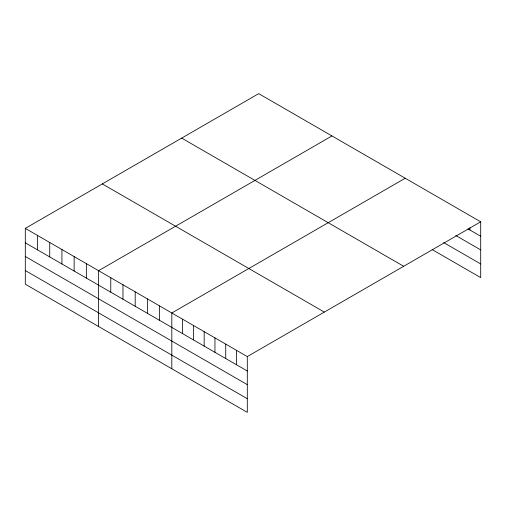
<?xml version="1.0" encoding="UTF-8"?>
<svg xmlns="http://www.w3.org/2000/svg" width="506" height="506" viewBox="0 0 506 506"><rect width="100%" height="100%" fill="white"/><g stroke="black" fill="none" stroke-linecap="round" stroke-linejoin="round"><path stroke-width="0.76" d="M432.175 249.591L480.7 277.611L480.7 221.811L258.699 93.642L25.3 228.389L25.3 284.189L247.301 412.358L247.301 356.566L25.3 228.389M331.961 135.937L98.562 270.691L98.562 326.484M405.217 178.232L171.819 312.986L171.819 368.779M247.301 356.566L480.7 221.811M467.898 228.851L480.7 236.245M455.767 235.499L480.7 249.894M443.635 242.557L480.7 263.961M181.679 138.106L403.68 266.276M102.32 183.925L324.321 312.094M25.3 242.829L247.301 370.999M25.3 256.479L247.301 384.649M25.3 270.539L247.301 398.709M469.916 227.744L469.916 230.021M236.517 350.335L236.517 364.775M225.733 344.112L225.733 358.545M214.949 337.888L214.949 352.321M204.171 331.664L204.171 346.098M193.387 325.434L193.387 339.874M182.603 319.21L182.603 333.644M159.611 305.934L159.611 320.374M147.398 298.888L147.398 313.322M135.191 291.835L135.191 306.269M122.977 284.789L122.977 299.223M110.77 277.737L110.77 292.171M86.349 263.639L86.349 278.072M74.142 256.593L74.142 271.026M61.928 249.54L61.928 263.974M49.721 242.494L49.721 256.928M37.507 235.442L37.507 249.875"/></g></svg>
